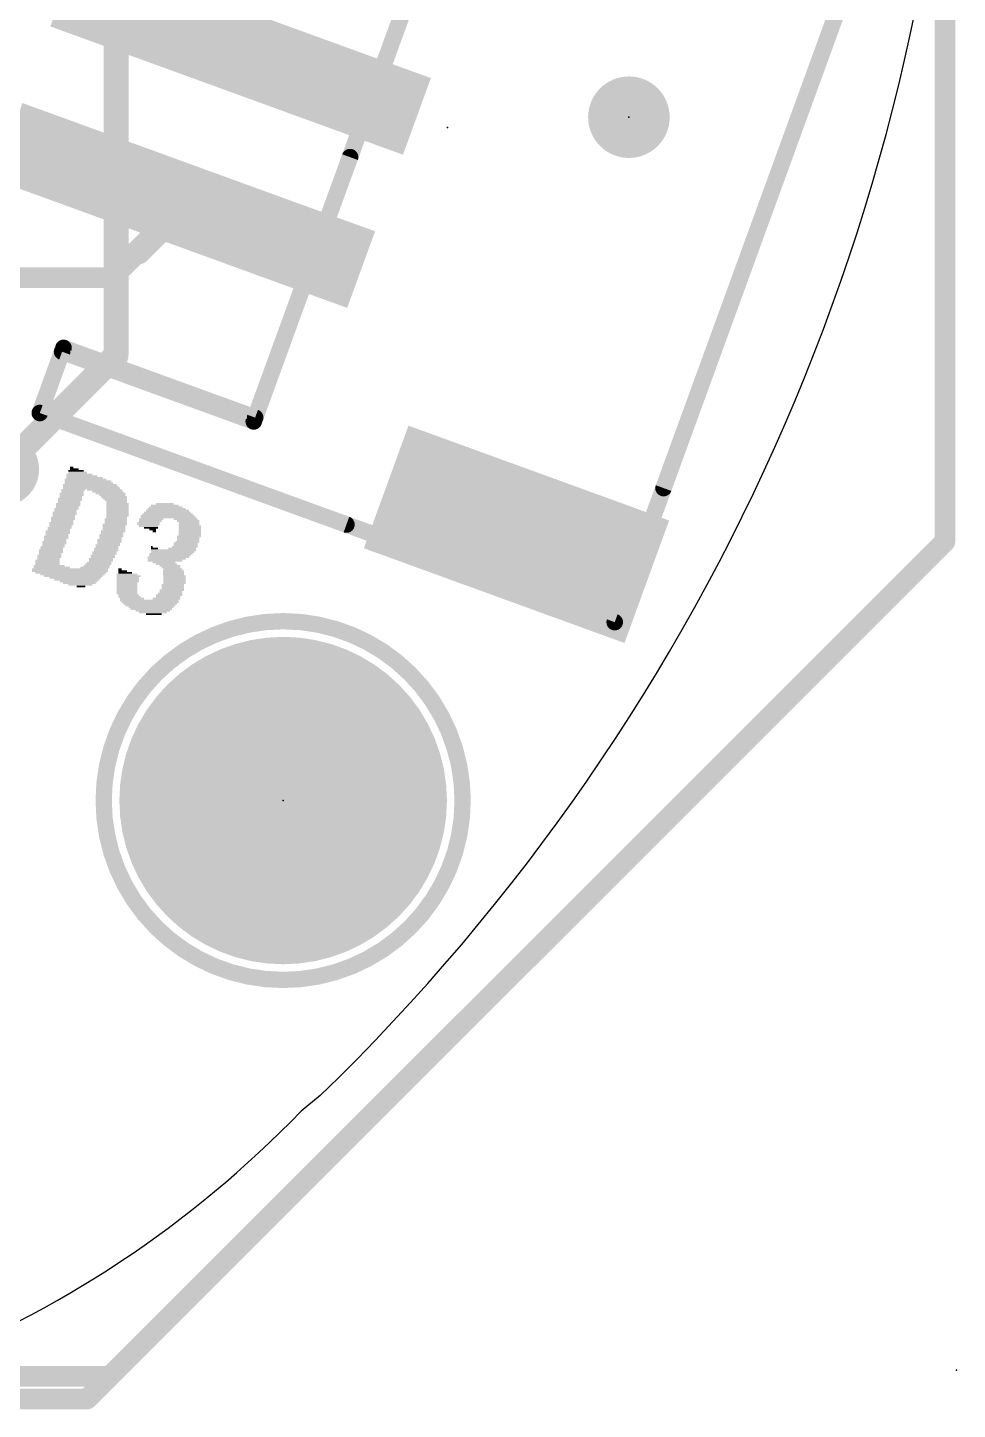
# Model space of a CAD drawing. Extents: x -59 to 59, y -28 to 22.
# Drawn here: x 47.67 to 59.06, y -28.42 to -11.47 of the extents above; entities that cross this region are included whole.
import ezdxf

# ---------------------------------------------------------------- set-up
doc = ezdxf.new("R2010")
doc.units = 0
for name, color, linetype in [('1', 12, 'CONTINUOUS'), ('16', 5, 'CONTINUOUS'), ('17', 110, 'CONTINUOUS'), ('18', 110, 'CONTINUOUS'), ('20', 4, 'CONTINUOUS'), ('200', 132, 'CONTINUOUS'), ('21', 40, 'CONTINUOUS'), ('23', 53, 'CONTINUOUS'), ('24', 53, 'CONTINUOUS'), ('51', 253, 'CONTINUOUS')]:
    doc.layers.add(name, color=color, linetype=linetype)

# ---------------------------------------------------------------- blocks, each defined once
blk = doc.blocks.new('RECT')
blk.add_solid([(-0.5, -0.5), (0.5, -0.5), (-0.5, 0.5), (0.5, 0.5)])
blk = doc.blocks.new('PIE')
at = {"const_width": 0.5}
blk.add_lwpolyline([(0, -0.25, 1), (0, 0.25, 1), (0, -0.25)], format="xyb", dxfattribs=at)
blk = doc.blocks.new('ROUNDP')
at = {"const_width": 0.5}
blk.add_lwpolyline([(0, -0.25, 1), (0, 0.25, 1), (0, -0.25)], format="xyb", dxfattribs=at)
blk = doc.blocks.new('ROUNDV')
at = {"const_width": 0.5}
blk.add_lwpolyline([(0, -0.25, 1), (0, 0.25, 1), (0, -0.25)], format="xyb", dxfattribs=at)

msp = doc.modelspace()

# ---------------------------------------------------------------- linework, layer by layer
at = {"layer": '1'}
for points, const_width in [([(58.912, 19.939), (58.912, -17.78)], 0.254), ([(49.8053, -11.303), (50.2788, -11.7765)], 0.3048), ([(49.5948, -13.6559), (49.0244, -14.2264)], 0.3048), ([(49.5948, -13.6559), (49.5948, -13.6559)], 0.3048), ([(48.7092, -14.5415), (49.0244, -14.2264)], 0.254), ([(48.7092, -14.5415), (45.792, -14.5415)], 0.254), ([(58.912, -17.78), (48.3964, -28.2956)], 0.254), ([(48.3964, -28.2956), (17.3576, -28.2956)], 0.254)]:
    msp.add_lwpolyline(points, dxfattribs=dict(at, const_width=const_width))
for points, const_width in [([(50.2249, -11.8304, 1), (50.3327, -11.7227)], 0.1524), ([(49.5948, -13.5797, 1), (49.5948, -13.7321)], 0.1524), ([(49.6487, -13.7098, 1), (49.5409, -13.602)], 0.1524), ([(49.5948, -13.7321, 1), (49.5948, -13.5797)], 0.1524), ([(48.9705, -14.1725, 1), (49.0782, -14.2802)], 0.1524), ([(49.0693, -14.2713, 1), (48.9795, -14.1815)], 0.127), ([(48.6643, -14.4966, 1), (48.7541, -14.5864)], 0.127), ([(48.7092, -14.605, 1), (48.7092, -14.478)], 0.127), ([(58.8485, -17.78, 1), (58.9755, -17.78)], 0.127), ([(58.9569, -17.8249, 1), (58.8671, -17.7351)], 0.127), ([(48.3515, -28.2507, 1), (48.4413, -28.3405)], 0.127), ([(48.3964, -28.3591, 1), (48.3964, -28.2321)], 0.127)]:
    msp.add_lwpolyline(points, format="xyb", dxfattribs=dict(at, const_width=const_width))
at = {"layer": '16'}
for points, const_width in [([(58.912, 19.939), (58.912, -17.78)], 0.254), ([(48.752, -9.0805), (48.752, -15.494)], 0.3048), ([(47.355, -16.891), (48.752, -15.494)], 0.3048), ([(58.912, -17.78), (48.6758, -28.0162)], 0.254), ([(48.6758, -28.0162), (17.0782, -28.0162)], 0.254)]:
    msp.add_lwpolyline(points, dxfattribs=dict(at, const_width=const_width))
for points, const_width in [([(48.6758, -15.494, 1), (48.8282, -15.494)], 0.1524), ([(48.8059, -15.5479, 1), (48.6981, -15.4401)], 0.1524), ([(58.8485, -17.78, 1), (58.9755, -17.78)], 0.127), ([(58.9569, -17.8249, 1), (58.8671, -17.7351)], 0.127), ([(48.6309, -27.9713, 1), (48.7207, -28.0611)], 0.127), ([(48.6758, -28.0797, 1), (48.6758, -27.9527)], 0.127)]:
    msp.add_lwpolyline(points, format="xyb", dxfattribs=dict(at, const_width=const_width))
at = {"layer": '20'}
msp.add_line((51.2539, -24.5745), (51.0198, -24.765), dxfattribs=at)
for centre, radius, start, end in [((33.3902, -6.1294), 25.6775, 314.0826, 359.0826), ((41.4632, -15.5452), 13.2791, 291.0279, 316.0279)]:
    msp.add_arc(centre, radius, start, end, dxfattribs=at)
at = {"layer": '21', "const_width": 0.2032}
for points in [[(57.6863, -11.0141), (55.4632, -17.1221)], [(50.4569, -16.2577), (51.6198, -13.0627)], [(47.817, -16.2014), (48.1077, -15.4027)], [(48.1077, -15.4027), (50.4569, -16.2577)], [(51.5757, -17.5695), (47.817, -16.2014)]]:
    msp.add_lwpolyline(points, dxfattribs=at)
at = {"layer": '21'}
for points, const_width in [([(51.6675, -13.0801, 1), (51.5721, -13.0454)], 0.1016), ([(48.1251, -15.3549, 1), (48.0903, -15.4504)], 0.1016), ([(48.1554, -15.42, 1), (48.06, -15.3853)], 0.1016), ([(47.8343, -16.1537, 1), (47.7996, -16.2491)], 0.1016), ([(47.7692, -16.184, 1), (47.8647, -16.2188)], 0.1016), ([(50.4092, -16.2403, 1), (50.5047, -16.2751)], 0.1016), ([(50.4395, -16.3054, 1), (50.4743, -16.21)], 0.1016), ([(55.4155, -17.1047, 1), (55.5109, -17.1395)], 0.1016), ([(51.5584, -17.6172, 1), (51.5931, -17.5217)], 0.1016), ([(50.8, -23.155, 1), (50.8, -18.755, 1), (50.8, -23.155)], 0.2)]:
    msp.add_lwpolyline(points, format="xyb", dxfattribs=dict(at, const_width=const_width))
at = {"layer": '23'}
for p in [(52.816, -12.7), (55.0385, -12.573), (50.8, -20.955)]:
    msp.add_point(p, dxfattribs=at)
at = {"layer": '24'}
msp.add_point((59.055, -27.94), dxfattribs=at)
at = {"layer": '51', "const_width": 0.2032}
for points in [[(50.4398, -16.3047), (53.3128, -8.4113)], [(58.2849, -9.3696), (54.8647, -18.7665)], [(47.817, -16.2014), (48.0906, -15.4496)], [(48.0906, -15.4496), (50.4398, -16.3047)], [(54.8647, -18.7665), (47.817, -16.2014)]]:
    msp.add_lwpolyline(points, dxfattribs=at)
at = {"layer": '51', "const_width": 0.1016}
for points in [[(48.108, -15.4019, 1), (48.0732, -15.4974)], [(48.1383, -15.467, 1), (48.0429, -15.4323)], [(47.8343, -16.1537, 1), (47.7996, -16.2491)], [(47.7692, -16.184, 1), (47.8647, -16.2188)], [(50.3921, -16.2873, 1), (50.4876, -16.3221)], [(50.4224, -16.3524, 1), (50.4572, -16.257)], [(54.8169, -18.7492, 1), (54.9124, -18.7839)], [(54.8473, -18.8143, 1), (54.882, -18.7188)]]:
    msp.add_lwpolyline(points, format="xyb", dxfattribs=at)

# ---------------------------------------------------------------- block references
at = {"layer": '1', "yscale": 4.6, "rotation": 250}
for p in [(50.2788, -11.7765), (49.5948, -13.6559)]:
    msp.add_blockref('RECT', p, dxfattribs=at)
at = {"layer": '1'}
msp.add_blockref('PIE', (55.0385, -12.573), dxfattribs=at)
at = {"layer": '1', "xscale": 3.4, "yscale": 1.6, "rotation": 340}
msp.add_blockref('RECT', (53.6603, -17.6897), dxfattribs=at)
at = {"layer": '17', "xscale": 4.016, "yscale": 4.016}
msp.add_blockref('ROUNDP', (50.8, -20.955), dxfattribs=at)
msp.add_blockref('ROUNDP', (50.8, -20.955), dxfattribs=at)
at = {"layer": '18', "xscale": 0.9064, "yscale": 0.9064}
msp.add_blockref('ROUNDV', (47.355, -16.891), dxfattribs=at)
msp.add_blockref('ROUNDV', (47.355, -16.891), dxfattribs=at)
at = {"layer": '200'}
for p, xscale, yscale in [((48.3019, -16.9545), 0.3175, 0.0213), ((48.2613, -16.9122), 0.1905, 0.0211), ((48.2816, -16.9333), 0.2311, 0.0211), ((48.2397, -16.891), 0.1067, 0.0213), ((48.2067, -16.8698), 0.0406, 0.0211), ((48.4403, -17.1027), 0.6756, 0.0211), ((48.4505, -17.1238), 0.696, 0.0211), ((48.4302, -17.0815), 0.6553, 0.0213), ((48.3768, -17.018), 0.508, 0.0213), ((48.4086, -17.0392), 0.5715, 0.0211), ((48.4188, -17.0603), 0.5918, 0.0211), ((48.3654, -16.9968), 0.4445, 0.0211), ((48.3337, -16.9757), 0.381, 0.0211), ((48.1863, -17.2508), 0.2946, 0.0211), ((48.1863, -17.272), 0.2946, 0.0213), ((48.1762, -17.2932), 0.2743, 0.0211), ((48.2079, -17.1873), 0.2972, 0.0211), ((48.2079, -17.2085), 0.2972, 0.0213), ((48.1965, -17.2297), 0.2743, 0.0211), ((48.2283, -17.145), 0.2972, 0.0213), ((48.2181, -17.1662), 0.2769, 0.0211), ((48.6093, -17.145), 0.4242, 0.0213), ((48.6512, -17.1662), 0.381, 0.0211), ((48.6842, -17.1873), 0.3607, 0.0211), ((48.7058, -17.2085), 0.3175, 0.0213), ((48.7261, -17.2297), 0.3175, 0.0211), ((48.7363, -17.2508), 0.2972, 0.0211), ((48.7477, -17.272), 0.2743, 0.0213), ((48.7578, -17.2932), 0.254, 0.0211), ((48.1228, -17.4202), 0.2946, 0.0211), ((48.1228, -17.4413), 0.2946, 0.0211), ((48.1127, -17.4625), 0.2743, 0.0213), ((48.1444, -17.3778), 0.2972, 0.0211), ((48.133, -17.399), 0.2743, 0.0213), ((48.1648, -17.3143), 0.2972, 0.0211), ((48.1648, -17.3355), 0.2972, 0.0213), ((48.1546, -17.3567), 0.2769, 0.0211), ((48.768, -17.3143), 0.2743, 0.0211), ((48.768, -17.3355), 0.2743, 0.0213), ((48.768, -17.3567), 0.2743, 0.0211), ((48.768, -17.3778), 0.2743, 0.0211), ((48.768, -17.399), 0.2743, 0.0213), ((48.768, -17.4202), 0.2743, 0.0211), ((48.768, -17.4413), 0.2743, 0.0211), ((48.768, -17.4625), 0.2743, 0.0213), ((49.3827, -17.4625), 0.6553, 0.0213), ((49.3827, -17.4413), 0.6147, 0.0211), ((49.3814, -17.4202), 0.5715, 0.0211), ((49.3827, -17.399), 0.5283, 0.0213), ((49.3713, -17.3778), 0.4648, 0.0211), ((49.3611, -17.3567), 0.4039, 0.0211), ((49.3509, -17.3355), 0.3378, 0.0213), ((49.3497, -17.3143), 0.2134, 0.0211), ((48.0593, -17.6107), 0.2946, 0.0211), ((48.0492, -17.6318), 0.2743, 0.0211), ((48.0695, -17.5895), 0.2743, 0.0213), ((48.0797, -17.5472), 0.2946, 0.0211), ((48.0797, -17.5683), 0.2946, 0.0211), ((48.0898, -17.526), 0.2743, 0.0213), ((48.1013, -17.4837), 0.2972, 0.0211), ((48.1013, -17.5048), 0.2972, 0.0211), ((48.7363, -17.5683), 0.2972, 0.0211), ((48.7261, -17.5895), 0.2769, 0.0213), ((48.7261, -17.6107), 0.2769, 0.0211), ((48.7261, -17.6318), 0.2769, 0.0211), ((48.7477, -17.5048), 0.2743, 0.0211), ((48.7477, -17.526), 0.2743, 0.0213), ((48.7477, -17.5472), 0.2743, 0.0211), ((48.7578, -17.4837), 0.254, 0.0211), ((49.149, -17.5472), 0.2743, 0.0211), ((49.149, -17.5683), 0.2743, 0.0211), ((49.1808, -17.5048), 0.2972, 0.0211), ((49.1706, -17.526), 0.2769, 0.0213), ((49.149, -17.5895), 0.2337, 0.0213), ((49.3928, -17.4837), 0.6756, 0.0211), ((49.1808, -17.6107), 0.1702, 0.0211), ((49.2011, -17.6318), 0.0838, 0.0211), ((49.6049, -17.5048), 0.2972, 0.0211), ((49.6367, -17.526), 0.2743, 0.0213), ((49.6468, -17.5472), 0.254, 0.0211), ((49.6468, -17.5683), 0.254, 0.0211), ((49.657, -17.5895), 0.2743, 0.0213), ((49.657, -17.6107), 0.2743, 0.0211), ((49.657, -17.6318), 0.2743, 0.0211), ((47.9958, -17.78), 0.2946, 0.0213), ((47.9958, -17.8012), 0.2946, 0.0211), ((48.0174, -17.7165), 0.2972, 0.0213), ((48.0174, -17.7377), 0.2972, 0.0211), ((48.006, -17.7588), 0.2743, 0.0211), ((48.0378, -17.653), 0.2972, 0.0213), ((48.0378, -17.6742), 0.2972, 0.0211), ((48.0276, -17.6953), 0.2769, 0.0211), ((48.6613, -17.8012), 0.2743, 0.0211), ((48.6728, -17.7588), 0.2972, 0.0211), ((48.6728, -17.78), 0.2972, 0.0213), ((48.6943, -17.6953), 0.2946, 0.0211), ((48.6943, -17.7165), 0.2946, 0.0213), ((48.6842, -17.7377), 0.2743, 0.0211), ((48.7159, -17.653), 0.2972, 0.0213), ((48.7045, -17.6742), 0.2743, 0.0211), ((49.2227, -17.653), 0.0406, 0.0213), ((49.6049, -17.8012), 0.2972, 0.0211), ((49.6253, -17.78), 0.2972, 0.0213), ((49.6468, -17.7165), 0.2946, 0.0213), ((49.6367, -17.7377), 0.2743, 0.0211), ((49.6367, -17.7588), 0.2743, 0.0211), ((49.657, -17.653), 0.2743, 0.0213), ((49.657, -17.6742), 0.2743, 0.0211), ((49.657, -17.6953), 0.2743, 0.0211), ((47.9323, -17.9493), 0.2946, 0.0211), ((47.9323, -17.9705), 0.2946, 0.0213), ((47.9539, -17.8858), 0.2972, 0.0211), ((47.9539, -17.907), 0.2972, 0.0213), ((47.9425, -17.9282), 0.2743, 0.0211), ((47.9743, -17.8435), 0.2972, 0.0213), ((47.9641, -17.8647), 0.2769, 0.0211), ((47.9857, -17.8223), 0.2743, 0.0211), ((48.5889, -17.9493), 0.2972, 0.0211), ((48.5889, -17.9705), 0.2972, 0.0213), ((48.6093, -17.907), 0.2972, 0.0213), ((48.6093, -17.9282), 0.2972, 0.0211), ((48.6308, -17.8647), 0.2946, 0.0211), ((48.6308, -17.8858), 0.2946, 0.0211), ((48.641, -17.8435), 0.2743, 0.0213), ((48.6512, -17.8223), 0.2946, 0.0211), ((49.3928, -17.9705), 0.508, 0.0213), ((49.4246, -17.9282), 0.5309, 0.0211), ((49.4132, -17.9493), 0.508, 0.0211), ((49.1922, -17.8435), 0.0203, 0.0213), ((49.2239, -17.8647), 0.0838, 0.0211), ((49.4563, -17.8858), 0.5486, 0.0211), ((49.4462, -17.907), 0.5283, 0.0213), ((49.5618, -17.8647), 0.3378, 0.0211), ((49.5948, -17.8435), 0.3175, 0.0213), ((49.6049, -17.8223), 0.2972, 0.0211), ((48.1863, -18.1187), 0.9296, 0.0211), ((48.1863, -18.1398), 0.9296, 0.0211), ((47.9323, -18.0763), 0.381, 0.0211), ((47.9641, -18.0975), 0.4445, 0.0213), ((47.9108, -18.0128), 0.2972, 0.0211), ((47.9108, -18.034), 0.2972, 0.0213), ((47.9108, -18.0552), 0.2972, 0.0211), ((47.9222, -17.9917), 0.2743, 0.0211), ((48.4924, -18.0975), 0.3581, 0.0213), ((48.514, -18.0763), 0.315, 0.0211), ((48.5356, -18.0552), 0.3175, 0.0211), ((48.5458, -18.034), 0.2972, 0.0213), ((48.5673, -17.9917), 0.2946, 0.0211), ((48.5673, -18.0128), 0.2946, 0.0211), ((48.8315, -18.1398), 0.1067, 0.0211), ((48.7998, -18.1187), 0.0432, 0.0211), ((49.3509, -18.0128), 0.4242, 0.0211), ((49.3713, -17.9917), 0.4648, 0.0211), ((49.3395, -18.034), 0.2743, 0.0213), ((49.3713, -18.0552), 0.2565, 0.0211), ((49.4132, -18.0763), 0.254, 0.0211), ((49.4246, -18.0975), 0.2311, 0.0213), ((49.4462, -18.1187), 0.2337, 0.0211), ((49.4563, -18.1398), 0.254, 0.0211), ((48.1965, -18.161), 0.8687, 0.0213), ((48.2181, -18.1822), 0.7849, 0.0211), ((48.2283, -18.2033), 0.7188, 0.0211), ((48.2498, -18.2245), 0.635, 0.0213), ((48.2714, -18.2457), 0.5512, 0.0211), ((48.2918, -18.2668), 0.4648, 0.0211), ((48.3032, -18.288), 0.4013, 0.0213), ((48.3133, -18.3092), 0.2946, 0.0211), ((48.8848, -18.1822), 0.254, 0.0211), ((48.9064, -18.2033), 0.2972, 0.0211), ((48.8848, -18.288), 0.254, 0.0213), ((48.8848, -18.3092), 0.254, 0.0211), ((48.895, -18.2245), 0.2743, 0.0213), ((48.895, -18.2457), 0.2743, 0.0211), ((48.895, -18.2668), 0.2743, 0.0211), ((48.8633, -18.161), 0.1702, 0.0213), ((49.4462, -18.3092), 0.2743, 0.0211), ((49.4563, -18.161), 0.254, 0.0213), ((49.4563, -18.1822), 0.254, 0.0211), ((49.4665, -18.2033), 0.2743, 0.0211), ((49.4665, -18.2245), 0.2743, 0.0213), ((49.4665, -18.2457), 0.2743, 0.0211), ((49.4665, -18.2668), 0.2743, 0.0211), ((49.4665, -18.288), 0.2743, 0.0213), ((48.3235, -18.3303), 0.1067, 0.0211), ((48.8848, -18.3303), 0.254, 0.0211), ((48.8848, -18.3515), 0.254, 0.0213), ((48.8848, -18.3727), 0.254, 0.0211), ((48.8848, -18.3938), 0.254, 0.0211), ((48.8848, -18.415), 0.254, 0.0213), ((48.9052, -18.4362), 0.254, 0.0211), ((48.9166, -18.4573), 0.2769, 0.0211), ((48.9471, -18.4785), 0.2972, 0.0213), ((49.3713, -18.4785), 0.3378, 0.0213), ((49.403, -18.4362), 0.32, 0.0211), ((49.3916, -18.4573), 0.2972, 0.0211), ((49.4144, -18.415), 0.2972, 0.0213), ((49.4246, -18.3938), 0.2769, 0.0211), ((49.4348, -18.3727), 0.2972, 0.0211), ((49.4462, -18.3303), 0.2743, 0.0211), ((49.4462, -18.3515), 0.2743, 0.0213), ((49.1592, -18.4997), 0.7214, 0.0211), ((49.1706, -18.5208), 0.6985, 0.0211), ((49.1706, -18.542), 0.6579, 0.0213), ((49.1706, -18.5632), 0.6121, 0.0211), ((49.1808, -18.5843), 0.5512, 0.0211), ((49.182, -18.6055), 0.508, 0.0213), ((49.2023, -18.6267), 0.4216, 0.0211), ((49.2023, -18.6478), 0.3404, 0.0211), ((49.2138, -18.669), 0.1905, 0.0213)]:
    msp.add_blockref('RECT', p, dxfattribs=dict(at, xscale=xscale, yscale=yscale))

doc.saveas('drawing.dxf')
